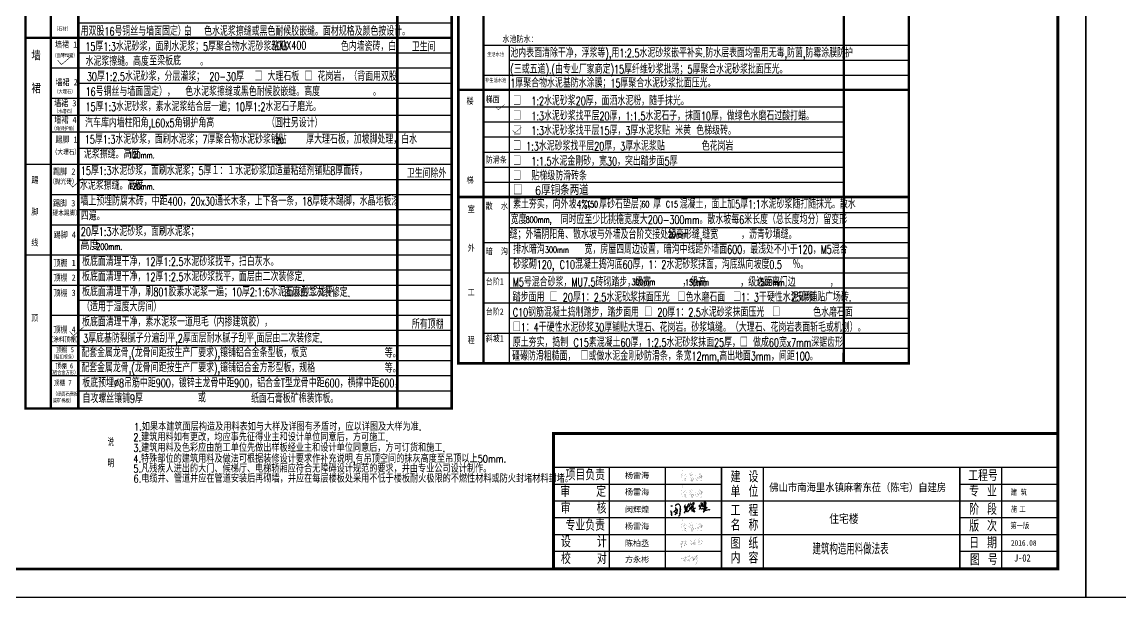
# Model space of a CAD drawing. Extents: x 2265485 to 2764500, y -717688 to -411246.
# Drawn here: x 2375960 to 2415265, y -717688 to -697109 of the extents above; entities that cross this region are included whole.
import ezdxf
from ezdxf.enums import TextEntityAlignment as Align

# ---------------------------------------------------------------- set-up
doc = ezdxf.new("R2010")
doc.units = 0
doc.header["$LTSCALE"] = 1000
doc.header["$MEASUREMENT"] = 0
doc.layers.get('0').update_dxf_attribs({"linetype": 'CONTINUOUS'})
doc.layers.add('1', color=40, linetype='CONTINUOUS', lineweight=13)
for name, color, linetype in [('AXIS_TEXT', 7, 'CONTINUOUS'), ('PUB_TEXT', 7, 'CONTINUOUS'), ('PUB_TITLE', 4, 'CONTINUOUS'), ('出图文字', 40, 'CONTINUOUS'), ('图签', 7, 'CONTINUOUS'), ('建筑设计总说明$0$LAYER1', 7, 'CONTINUOUS'), ('环宇图框', 4, 'CONTINUOUS')]:
    doc.layers.add(name, color=color, linetype=linetype)
doc.styles.add('-黑体', font='simhei.ttf')
doc.styles.add('_HZTXT', font='txt.shx', dxfattribs={"width": 0.8, "bigfont": 'HZTXT.shx'})
doc.styles.add('_SIMPLEX', font='SIMPLEX.shx', dxfattribs={"width": 0.7, "bigfont": 'GBCBIG.shx'})
doc.styles.add('HT', font='simhei.ttf', dxfattribs={"width": 0.8})
doc.styles.add('图签-黑体', font='simhei.ttf', dxfattribs={"width": 0.9})
doc.styles.add('宋体', font='')
doc.styles.add('建筑设计总说明$0$oo', font='', dxfattribs={"width": 0.8, "height": 250})
doc.styles.add('标注字体', font='', dxfattribs={"width": 0.8})
doc.styles.add('黑体', font='simhei.ttf')
doc.styles.get('宋体').set_extended_font_data('SimSun')
doc.styles.get('建筑设计总说明$0$oo').set_extended_font_data('NSimSun')
doc.styles.get('标注字体').set_extended_font_data('NSimSun')

# ---------------------------------------------------------------- blocks, each defined once
blk = doc.blocks.new('yangleihai')
at = {"linetype": 'Continuous', "const_width": 1}
for points in [[(68069.3, -124096.3), (68071.8, -124098.8), (68073.8, -124112.8), (68073.8, -124130.3)], [(68067.8, -124147.8), (68068.3, -124149.3), (68065.3, -124154.8), (68064.3, -124160.8), (68060.3, -124172.3), (68058.8, -124174.3), (68058.8, -124176.3)], [(68060.8, -124141.8), (68063.8, -124140.8), (68066.3, -124138.3), (68067.3, -124138.3), (68067.3, -124137.3), (68068.3, -124137.3), (68068.3, -124136.3), (68069.8, -124134.8), (68073.8, -124133.3), (68075.3, -124148.8)], [(68079.3, -124127.3), (68076.8, -124129.8), (68073.8, -124130.3), (68073.8, -124133.3)], [(68081.8, -124159.8), (68077.8, -124152.3), (68077.8, -124150.3), (68075.3, -124148.8), (68074.3, -124149.8), (68075.3, -124174.8), (68074.3, -124178.8), (68074.3, -124191.3), (68075.3, -124192.3)], [(68074.8, -124199.2), (68075.3, -124192.3), (68076.8, -124190.8), (68076.8, -124189.3)], [(68106.8, -124203.2), (68106.8, -124201.7), (68108.3, -124153.3), (68106.8, -124147.3), (68103.8, -124143.3), (68102.3, -124142.8), (68099.3, -124143.3), (68093.8, -124147.8), (68090.8, -124148.3), (68089.3, -124148.8)], [(68090.3, -124183.8), (68093.3, -124173.8), (68095.8, -124175.3), (68095.8, -124179.8), (68097.8, -124181.3), (68097.3, -124187.3), (68095.3, -124189.8), (68093.8, -124195.8), (68092.8, -124196.8), (68092.3, -124201.2)], [(68091.8, -124132.8), (68098.3, -124133.3), (68098.3, -124136.8), (68096.8, -124137.8), (68092.3, -124144.8), (68090.8, -124145.8), (68090.8, -124148.3)], [(68093.3, -124173.8), (68094.3, -124170.8), (68094.8, -124160.8)], [(68095.8, -124175.3), (68098.3, -124173.8), (68098.8, -124174.8), (68100.3, -124174.8), (68100.3, -124172.8), (68098.3, -124173.8)], [(68106.8, -124201.7), (68103.3, -124199.7), (68102.3, -124195.3), (68101.3, -124194.8), (68098.3, -124187.3), (68097.3, -124187.3)], [(68097.8, -124181.3), (68099.3, -124180.3), (68099.3, -124177.3), (68100.3, -124176.3), (68100.3, -124174.8)], [(68147.2, -124148.3), (68150.7, -124152.3), (68156.7, -124153.3), (68159.7, -124150.8), (68160.7, -124150.8), (68164.7, -124144.8), (68164.2, -124141.3), (68159.2, -124140.8), (68156.2, -124142.8), (68153.2, -124143.3), (68151.7, -124145.3), (68147.2, -124146.8), (68147.2, -124148.3), (68143.2, -124150.8), (68133.2, -124159.3), (68129.7, -124160.3), (68122.7, -124159.8)], [(68130.7, -124137.8), (68132.7, -124137.8), (68134.2, -124138.3)], [(68158.2, -124126.3), (68155.7, -124125.8), (68147.2, -124128.3), (68145.2, -124130.3), (68139.7, -124132.3), (68136.7, -124134.8), (68133.2, -124136.3), (68132.7, -124137.8)], [(68136.7, -124163.8), (68142.7, -124163.8)], [(68148.2, -124167.8), (68143.7, -124170.3), (68138.2, -124171.3)], [(68139.2, -124192.3), (68140.7, -124195.8), (68142.7, -124197.2), (68145.7, -124196.8), (68146.7, -124194.3), (68148.2, -124193.3), (68148.7, -124194.3), (68151.7, -124194.3), (68152.2, -124193.3), (68156.7, -124192.3)], [(68144.7, -124140.3), (68145.7, -124145.3), (68147.2, -124146.8)], [(68149.7, -124172.3), (68151.7, -124172.3), (68153.7, -124173.8), (68156.2, -124174.3), (68156.2, -124175.8), (68152.2, -124181.8), (68148.2, -124193.3)], [(68164.7, -124203.7), (68166.2, -124194.3), (68164.2, -124193.8), (68159.2, -124196.8), (68156.2, -124197.2), (68153.2, -124201.2), (68150.7, -124202.7)], [(68166.2, -124193.8), (68168.7, -124184.3), (68168.2, -124181.3), (68169.2, -124174.8), (68167.2, -124171.8), (68161.2, -124170.8), (68159.2, -124171.8), (68157.2, -124174.3), (68156.2, -124174.3)], [(68156.2, -124183.8), (68157.7, -124189.3), (68156.7, -124192.3), (68156.2, -124197.2)], [(68160.2, -124156.8), (68158.7, -124156.8), (68158.7, -124159.3), (68157.7, -124160.3)], [(68157.7, -124189.3), (68160.2, -124188.8), (68162.7, -124186.8)], [(68188.2, -124173.8), (68190.2, -124174.8), (68190.7, -124176.3), (68192.2, -124177.3), (68192.2, -124179.8), (68194.7, -124184.3), (68203.7, -124194.3), (68207.2, -124194.8), (68208.7, -124193.3), (68209.7, -124176.3), (68209.2, -124173.8)], [(68190.2, -124152.3), (68193.7, -124153.3), (68197.2, -124156.8), (68197.7, -124159.3)], [(68194.7, -124132.8), (68196.7, -124133.8), (68196.7, -124138.8)], [(68207.7, -124173.3), (68209.2, -124172.8), (68220.2, -124170.8), (68219.2, -124180.3), (68220.2, -124181.3), (68222.7, -124180.8), (68224.2, -124178.8), (68228.2, -124175.8), (68228.7, -124174.3), (68229.7, -124174.3), (68230.7, -124170.8), (68233.7, -124170.3), (68236.7, -124166.8)], [(68209.2, -124172.8), (68210.2, -124163.3)], [(68237.2, -124134.8), (68233.2, -124135.8), (68229.7, -124139.3), (68228.2, -124139.3), (68224.2, -124143.3), (68219.7, -124144.3), (68218.2, -124145.8)], [(68219.7, -124144.3), (68219.7, -124141.3), (68222.2, -124137.8), (68223.2, -124133.3), (68225.2, -124130.3), (68225.2, -124128.8), (68226.7, -124126.8), (68226.7, -124123.8), (68225.2, -124121.8), (68223.2, -124122.3), (68222.7, -124124.3)], [(68221.2, -124169.8), (68220.2, -124170.8)], [(68226.2, -124159.3), (68228.2, -124160.8), (68230.2, -124160.8), (68233.7, -124162.3), (68234.2, -124164.3), (68232.7, -124165.8), (68228.7, -124166.8), (68228.2, -124167.8), (68223.2, -124169.8), (68221.2, -124169.8), (68221.2, -124164.3), (68222.2, -124162.3), (68222.7, -124156.3), (68224.7, -124155.3), (68225.7, -124153.3), (68234.2, -124148.3), (68238.7, -124144.3), (68239.7, -124144.3), (68240.2, -124145.8), (68240.2, -124161.8), (68241.7, -124161.8), (68243.2, -124159.8), (68245.6, -124158.8), (68250.6, -124154.3), (68253.1, -124153.3), (68253.1, -124152.3), (68255.1, -124150.3)], [(68221.7, -124124.3), (68222.7, -124124.3), (68223.2, -124126.3)], [(68235.2, -124164.8), (68234.2, -124164.3)], [(68235.7, -124163.8), (68239.7, -124162.8), (68239.7, -124166.8), (68239.7, -124171.8), (68240.7, -124174.3), (68241.2, -124184.3), (68240.2, -124197.7), (68239.7, -124198.7), (68237.7, -124198.7), (68236.2, -124197.2), (68235.2, -124197.2)], [(68236.7, -124166.3), (68236.7, -124166.8), (68235.2, -124165.8), (68235.2, -124164.8), (68236.2, -124164.8), (68236.7, -124166.3), (68239.7, -124166.8)]]:
    blk.add_lwpolyline(points, dxfattribs=at)
blk = doc.blocks.new('chengbaicheng')
at = {"linetype": 'Continuous', "const_width": 1}
for points in [[(68066.3, -124399.6), (68066.3, -124401.1), (68068.8, -124401.6), (68068.8, -124399.6), (68069.8, -124398.1), (68077.8, -124396.6), (68077.8, -124398.1), (68079.3, -124399.1), (68075.8, -124405.6), (68073.8, -124407.1), (68072.8, -124411.1)], [(68079.3, -124398.6), (68080.3, -124396.6), (68077.8, -124396.6)], [(68089.3, -124403.6), (68091.3, -124404.1), (68097.8, -124400.1), (68103.3, -124399.6), (68102.8, -124403.1), (68101.3, -124405.1), (68099.8, -124409.6)], [(68104.8, -124397.6), (68109.8, -124397.6), (68111.8, -124396.1), (68110.8, -124394.1), (68108.3, -124391.6), (68105.3, -124391.6), (68104.8, -124397.6), (68103.3, -124399.6)], [(68104.3, -124391.1), (68105.3, -124391.6)], [(68150.7, -124386.1), (68151.2, -124390.6), (68152.2, -124392.1), (68153.2, -124403.6), (68161.2, -124402.1)], [(68158.7, -124398.1), (68160.2, -124399.1), (68161.2, -124402.1), (68163.2, -124402.1)], [(68194.7, -124382.1), (68192.2, -124382.1), (68191.2, -124384.6), (68186.2, -124390.1), (68184.7, -124393.1), (68183.2, -124393.6), (68178.7, -124398.6), (68177.7, -124402.1)], [(68184.2, -124435.1), (68183.7, -124433.1), (68185.2, -124432.6), (68185.7, -124430.6), (68189.2, -124430.1), (68191.2, -124429.1), (68192.2, -124427.6), (68195.2, -124427.1), (68196.2, -124424.6), (68194.2, -124399.6), (68193.2, -124398.1), (68190.7, -124398.6), (68187.7, -124401.1), (68181.7, -124409.6), (68181.7, -124412.6), (68179.2, -124413.6)], [(68215.2, -124399.6), (68215.2, -124402.1), (68213.7, -124402.6), (68213.7, -124399.6), (68215.2, -124399.6), (68222.2, -124400.1), (68223.7, -124401.6), (68223.2, -124407.6), (68221.7, -124407.6), (68220.2, -124409.1), (68217.7, -124409.6), (68211.7, -124414.1)], [(68218.2, -124379.1), (68216.7, -124379.6), (68214.7, -124377.6), (68216.2, -124376.1), (68219.2, -124376.1), (68218.2, -124379.1), (68220.2, -124378.6)], [(68223.2, -124395.1), (68223.2, -124393.6), (68224.7, -124392.1), (68225.7, -124392.1), (68233.7, -124383.1), (68233.7, -124379.6), (68232.7, -124378.1), (68227.2, -124376.1), (68219.2, -124376.1)], [(68221.7, -124395.1), (68223.2, -124395.1), (68227.2, -124396.1), (68232.2, -124400.6), (68233.7, -124403.1), (68234.7, -124407.1), (68234.7, -124412.1), (68232.7, -124414.6), (68229.7, -124413.6), (68225.7, -124408.6), (68223.2, -124407.6)], [(68248.6, -124386.6), (68247.1, -124392.6), (68244.1, -124395.1), (68242.7, -124400.1), (68253.6, -124399.1), (68257.1, -124401.1), (68261.1, -124405.6)], [(68063.3, -124422.6), (68062.3, -124422.6), (68062.3, -124419.6), (68064.8, -124417.1), (68065.8, -124418.1), (68065.8, -124419.6)], [(68067.8, -124432.6), (68068.8, -124431.1), (68068.8, -124428.1), (68067.8, -124427.1), (68067.8, -124424.6), (68067.3, -124420.1), (68065.8, -124419.6), (68063.3, -124422.6), (68062.8, -124429.6), (68064.3, -124432.1), (68067.8, -124432.6), (68068.3, -124445)], [(68068.8, -124428.1), (68071.8, -124427.1), (68072.8, -124425.1), (68074.8, -124423.6), (68077.3, -124418.1), (68077.3, -124411.6), (68072.8, -124411.1), (68070.8, -124411.6), (68069.3, -124413.1), (68066.8, -124413.6), (68065.3, -124415.1), (68064.8, -124417.1)], [(68067.8, -124424.6), (68066.8, -124424.6)], [(68068.3, -124446.5), (68070.8, -124446.5), (68071.3, -124445), (68068.3, -124445), (68068.3, -124446.5), (68068.8, -124455)], [(68070.3, -124455), (68068.8, -124455), (68068.3, -124456.5)], [(68071.3, -124445), (68071.8, -124442.6)], [(68091.3, -124424.6), (68089.3, -124425.6)], [(68095.3, -124438.6), (68095.8, -124437.1), (68098.8, -124436.1), (68099.3, -124435.1), (68102.3, -124434.6), (68102.8, -124443.1), (68101.3, -124447.5), (68098.8, -124447), (68096.3, -124443.6), (68096.3, -124441.6), (68095.3, -124438.6), (68093.3, -124438.6), (68092.8, -124441.6), (68090.3, -124441.6), (68090.3, -124439.1), (68091.8, -124438.1), (68093.3, -124438.6)], [(68101.3, -124420.6), (68097.3, -124421.1), (68094.8, -124423.1), (68094.8, -124424.1), (68091.3, -124424.6), (68091.8, -124420.6), (68096.3, -124415.1), (68098.8, -124410.1), (68099.8, -124409.6), (68102.3, -124411.6), (68100.8, -124416.1), (68101.3, -124418.6), (68101.3, -124420.6), (68102.3, -124423.1), (68101.8, -124426.1), (68102.8, -124432.6)], [(68095.8, -124437.1), (68094.8, -124436.1), (68094.8, -124434.6), (68092.3, -124434.6), (68091.8, -124438.1)], [(68096.3, -124441.6), (68098.3, -124441.6)], [(68101.3, -124418.6), (68105.3, -124417.6), (68104.8, -124412.6), (68102.3, -124411.6)], [(68121.2, -124439.6), (68121.7, -124435.1), (68117.3, -124430.6), (68111.8, -124430.1), (68102.8, -124432.6), (68102.3, -124434.6)], [(68140.7, -124409.1), (68142.2, -124409.1), (68145.7, -124406.1), (68149.7, -124404.6), (68153.2, -124404.6), (68153.7, -124410.6), (68152.7, -124411.6), (68152.7, -124413.1), (68150.7, -124414.6)], [(68147.2, -124419.6), (68148.2, -124415.1), (68150.7, -124414.6), (68151.2, -124416.6), (68153.2, -124417.1), (68150.2, -124419.1), (68147.2, -124419.6), (68145.2, -124422.1), (68144.7, -124424.1), (68142.7, -124425.6), (68141.7, -124428.1)], [(68154.2, -124417.1), (68153.7, -124414.1), (68152.7, -124413.1)], [(68153.2, -124404.6), (68153.2, -124403.6)], [(68156.2, -124440.1), (68154.2, -124417.1), (68160.7, -124417.6), (68162.2, -124418.6), (68168.2, -124417.6), (68173.7, -124412.6), (68178.2, -124410.1), (68179.2, -124413.6), (68179.2, -124426.1)], [(68171.2, -124406.6), (68175.2, -124402.6), (68177.7, -124402.1), (68178.7, -124409.6), (68181.7, -124409.6)], [(68187.7, -124424.1), (68189.7, -124419.1), (68191.2, -124418.1), (68191.7, -124413.6), (68190.7, -124411.6), (68187.7, -124411.6), (68184.7, -124414.1), (68183.7, -124421.1), (68185.7, -124423.1), (68187.2, -124423.1), (68187.2, -124424.1), (68187.7, -124424.1), (68187.7, -124425.1), (68185.7, -124428.1), (68185.7, -124430.6)], [(68192.2, -124427.6), (68191.2, -124426.1), (68187.7, -124425.1)], [(68220.7, -124430.1), (68222.7, -124429.6), (68223.7, -124431.1)], [(68254.1, -124419.6), (68251.6, -124421.1), (68239.2, -124422.6), (68236.7, -124424.1), (68227.2, -124426.1), (68224.2, -124427.6), (68222.7, -124429.6)]]:
    blk.add_lwpolyline(points, dxfattribs=at)
blk = doc.blocks.new('方永彬')
at = {"linetype": 'Continuous', "const_width": 0.009}
for points in [[(0.896661, 0.666876), (0.904154, 0.66188), (0.899158, 0.621918), (0.891665, 0.611927)], [(1.19638, 0.46956), (1.206371, 0.472058), (1.218859, 0.482049), (1.221357, 0.489542), (1.226352, 0.489542), (1.233845, 0.499532), (1.241338, 0.50203), (1.246333, 0.514518), (1.258822, 0.524509), (1.288794, 0.561974), (1.273808, 0.57696), (1.273808, 0.599439), (1.288794, 0.61942), (1.296287, 0.621918), (1.31377, 0.641899), (1.341245, 0.659383), (1.353733, 0.659383), (1.348738, 0.641899), (1.338747, 0.634406), (1.291291, 0.564471), (1.291291, 0.559476), (1.336249, 0.536997), (1.34624, 0.517016), (1.338747, 0.482049), (1.333752, 0.479551), (1.333752, 0.472058), (1.323761, 0.452077), (1.318766, 0.449579), (1.298784, 0.414612), (1.298784, 0.389635), (1.323761, 0.362161), (1.341245, 0.324696), (1.341245, 0.289729), (1.333752, 0.252264), (1.31377, 0.214799), (1.311273, 0.199813), (1.30378, 0.194817), (1.293789, 0.169841), (1.248831, 0.097409), (1.241338, 0.077427), (1.231348, 0.069934), (1.221357, 0.047455), (1.221357, 0.047455), (1.221357, 0.047455), (1.221357, 0.047455), (1.221357, 0.047455)], [(0.407119, 0.439588), (0.394631, 0.439588), (0.389635, 0.434593), (0.374649, 0.437091), (0.374649, 0.4271), (0.389635, 0.429598), (0.404621, 0.429598), (0.407119, 0.439588), (0.449579, 0.447081), (0.464565, 0.454574), (0.499532, 0.462067), (0.519514, 0.472058), (0.604434, 0.499532), (0.60943, 0.504528), (0.631909, 0.509523), (0.636904, 0.514518), (0.654388, 0.514518), (0.649392, 0.494537), (0.624416, 0.454574), (0.621918, 0.437091)], [(0.474556, 0.337184), (0.484546, 0.327194), (0.494537, 0.324696), (0.519514, 0.337184), (0.541993, 0.354668), (0.541993, 0.359663), (0.546988, 0.359663), (0.604434, 0.419607), (0.60943, 0.434593), (0.621918, 0.437091), (0.621918, 0.419607), (0.616923, 0.417109), (0.594444, 0.332189), (0.594444, 0.297222), (0.599439, 0.292226), (0.611927, 0.294724), (0.614425, 0.302217), (0.624416, 0.307212), (0.626913, 0.317203), (0.636904, 0.324696), (0.649392, 0.349673), (0.659383, 0.357166), (0.659383, 0.364659), (0.676866, 0.39463), (0.689355, 0.437091), (0.689355, 0.479551), (0.676866, 0.507025), (0.66188, 0.519514), (0.66188, 0.527007), (0.681862, 0.529504), (0.691852, 0.536997), (0.701843, 0.536997), (0.704341, 0.541993), (0.724322, 0.546988), (0.766782, 0.569467), (0.779271, 0.571965), (0.831722, 0.596941), (0.876679, 0.611927), (0.891665, 0.611927), (0.891665, 0.57696)], [(0.586951, 0.569467), (0.626913, 0.551983), (0.649392, 0.5345), (0.659383, 0.532002), (0.664689, 0.521387), (0.654388, 0.514518)], [(0.799252, 0.377147), (0.804247, 0.377147), (0.804247, 0.38464), (0.809243, 0.389635), (0.814238, 0.4271), (0.80175, 0.429598), (0.784266, 0.419607), (0.784266, 0.397128), (0.796754, 0.377147), (0.799252, 0.377147), (0.799252, 0.362161), (0.786764, 0.349673), (0.781055, 0.326837), (0.771775, 0.322198), (0.779271, 0.322198), (0.781768, 0.327194), (0.784266, 0.339682), (0.791759, 0.337184), (0.791759, 0.332189), (0.796754, 0.332189), (0.809243, 0.344677), (0.819233, 0.347175), (0.831722, 0.329691), (0.859196, 0.307212), (0.874182, 0.299719), (0.891665, 0.299719), (0.896661, 0.312208), (0.899158, 0.349673), (0.904154, 0.357166), (0.904154, 0.4271), (0.906651, 0.444584), (0.906651, 0.556979), (0.901656, 0.574462), (0.891665, 0.57696), (0.884172, 0.571965), (0.861694, 0.529504)], [(0.904154, 0.4271), (0.881675, 0.417109), (0.879177, 0.409616), (0.869186, 0.399626), (0.864191, 0.399626), (0.816736, 0.349673), (0.809243, 0.354668), (0.809243, 0.359663), (0.799252, 0.362161)], [(0.906651, 0.444584), (0.924135, 0.447081), (0.924135, 0.452077), (0.931628, 0.454574), (0.949112, 0.474556), (0.9616, 0.479551), (0.974088, 0.494537), (0.981581, 0.494537), (0.996567, 0.509523), (1.00406, 0.509523), (1.00406, 0.514518), (1.059009, 0.549486), (1.076492, 0.556979), (1.088981, 0.556979), (1.086483, 0.541993), (1.07899, 0.539495), (1.064004, 0.517016), (1.049018, 0.507025), (1.049018, 0.50203), (1.009056, 0.462067), (1.009056, 0.444584), (1.039028, 0.452077), (1.051516, 0.462067), (1.069, 0.467063), (1.07899, 0.477053), (1.101469, 0.487044), (1.131441, 0.509523), (1.146427, 0.509523), (1.146427, 0.509523), (1.138934, 0.452077), (1.138934, 0.404621), (1.12145, 0.402123), (1.086483, 0.374649), (1.076492, 0.372151), (1.071497, 0.362161), (1.061507, 0.362161), (1.056511, 0.359663), (1.056511, 0.354668), (1.029037, 0.35217), (1.029037, 0.359663)], [(1.098971, 0.354668), (1.138934, 0.354668), (1.138934, 0.404621), (1.138934, 0.422105), (1.15392, 0.424602), (1.171404, 0.442086), (1.193883, 0.454574), (1.19638, 0.382142), (1.18639, 0.359663), (1.178897, 0.35217), (1.146427, 0.349673), (1.13951, 0.354284), (1.136436, 0.329691)], [(1.193883, 0.454574), (1.19638, 0.46956), (1.188887, 0.499532), (1.191385, 0.514518), (1.18639, 0.5345), (1.188887, 0.546988), (1.188887, 0.554481), (1.176399, 0.554481), (1.176399, 0.554481), (1.171404, 0.561974), (1.148925, 0.569467), (1.146427, 0.524509), (1.161413, 0.524509), (1.168906, 0.532002), (1.18639, 0.5345)], [(1.191385, 0.606932), (1.18639, 0.594443), (1.189351, 0.547054), (1.241338, 0.554481)]]:
    blk.add_lwpolyline(points, dxfattribs=at)
blk = doc.blocks.new('A$C07F9359A')
at = {"layer": '图签', "linetype": 'Continuous'}
for points in [[(403, 483), (397, 510), (360, 543), (307, 543), (270, 530), (217, 480)], [(660, 500), (650, 500), (630, 473), (620, 443)], [(796, 570), (793, 553), (776, 526), (776, 513), (766, 500), (763, 480)], [(856, 516), (843, 467)], [(856, 516), (860, 516), (863, 530), (856, 526), (856, 516)], [(866, 546), (863, 546), (860, 533), (870, 536), (866, 546)], [(866, 553), (866, 546)], [(890, 583), (880, 580)], [(1013, 500), (1036, 546), (1046, 556), (1050, 596), (1023, 600), (963, 566), (946, 546), (940, 546), (910, 510)], [(953, 503), (933, 423)], [(963, 530), (956, 523)], [(1283, 526), (1293, 520)], [(1283, 500), (1283, 483)], [(1363, 590), (1356, 560), (1360, 536), (1346, 457), (1320, 383)], [(1370, 603), (1363, 603), (1363, 590)], [(1363, 590), (1370, 593), (1370, 603)], [(1413, 513), (1403, 480), (1380, 447), (1366, 450), (1363, 463)], [(1370, 610), (1370, 603)], [(1410, 603), (1410, 600)], [(1416, 523), (1413, 513)], [(1413, 513), (1420, 516), (1416, 523)], [(1463, 427), (1453, 417), (1446, 430), (1436, 526), (1430, 536), (1416, 533), (1416, 523)], [(1423, 600), (1426, 590), (1420, 556)], [(1420, 556), (1436, 556), (1436, 550), (1423, 540), (1420, 556)], [(1476, 590), (1476, 586)], [(1486, 506), (1480, 506)], [(1546, 530), (1486, 506)], [(1486, 506), (1486, 496), (1506, 477), (1516, 473)], [(1589, 673), (1559, 663), (1489, 596)], [(1569, 530), (1586, 590), (1583, 606), (1563, 606), (1513, 576), (1496, 560)], [(1516, 473), (1523, 490), (1543, 510), (1546, 530)], [(1569, 530), (1546, 530)], [(1553, 463), (1559, 500)], [(1559, 500), (1556, 510), (1566, 510)], [(1566, 510), (1559, 500)], [(1566, 510), (1569, 530)], [(0, 247), (0, 240), (7, 240), (10, 217)], [(37, 450), (3, 447)], [(7, 260), (7, 257)], [(10, 217), (10, 207), (17, 203)], [(17, 203), (17, 213)], [(17, 203), (20, 190)], [(23, 177), (17, 180), (20, 190)], [(20, 190), (30, 190), (30, 177)], [(30, 177), (23, 177)], [(23, 177), (23, 170)], [(23, 170), (33, 170)], [(33, 163), (27, 163), (23, 170)], [(33, 150), (27, 147), (27, 137), (37, 133)], [(33, 170), (30, 177)], [(37, 133), (37, 117), (30, 117), (30, 100), (37, 97)], [(33, 170), (33, 163)], [(33, 163), (33, 150)], [(37, 133), (33, 150)], [(40, 87), (33, 83), (33, 77)], [(33, 77), (40, 77)], [(33, 67), (33, 77)], [(40, 67), (33, 67)], [(33, 67), (37, 57)], [(37, 57), (33, 43), (40, 40), (37, 30), (43, 13)], [(43, 457), (37, 457), (37, 450)], [(37, 450), (43, 450), (43, 457)], [(37, 97), (40, 103)], [(37, 97), (40, 87)], [(37, 57), (43, 60), (40, 67)], [(40, 77), (40, 87)], [(40, 77), (40, 67)], [(57, 457), (63, 457), (63, 463), (43, 457)], [(293, 237), (303, 247), (313, 297), (280, 297), (263, 283), (253, 283), (227, 270), (220, 260), (207, 257), (157, 217), (140, 197), (120, 190)], [(247, 143), (213, 160), (200, 177), (190, 180), (183, 193), (177, 193), (173, 203)], [(177, 77), (177, 73)], [(243, 137), (200, 70), (187, 57), (180, 57)], [(217, 480), (217, 473), (207, 473), (207, 480)], [(217, 480), (213, 483)], [(227, 393), (220, 390), (227, 343), (213, 300)], [(287, 227), (270, 193), (270, 183), (263, 170), (253, 163), (253, 150), (247, 143)], [(247, 143), (263, 140), (270, 133), (307, 130)], [(293, 237), (287, 237), (287, 227)], [(287, 227), (293, 227), (293, 237)], [(410, 113), (410, 103), (403, 100), (397, 27), (380, 3), (357, 0)], [(403, 483), (410, 483), (410, 473)], [(410, 473), (403, 477), (403, 483)], [(410, 473), (420, 450), (420, 427)], [(417, 150), (410, 147), (410, 133)], [(410, 133), (420, 133)], [(410, 123), (410, 133)], [(417, 123), (410, 123)], [(410, 123), (410, 113)], [(410, 113), (417, 117), (417, 123)], [(423, 417), (417, 420), (420, 427)], [(423, 190), (417, 187), (417, 173)], [(417, 173), (427, 180), (423, 190)], [(417, 173), (417, 150)], [(420, 133), (417, 150)], [(420, 133), (417, 123)], [(420, 427), (423, 417)], [(423, 417), (427, 360)], [(430, 343), (423, 347), (427, 360)], [(427, 270), (423, 257)], [(423, 257), (433, 257), (433, 267), (427, 270)], [(423, 257), (423, 247)], [(423, 247), (423, 233)], [(423, 233), (423, 247)], [(423, 233), (430, 223), (423, 217), (423, 190)], [(427, 360), (433, 357), (430, 343)], [(430, 330), (427, 310)], [(427, 310), (433, 310)], [(427, 300), (427, 310)], [(433, 300), (427, 300)], [(427, 300), (427, 287)], [(427, 287), (433, 290), (433, 300)], [(427, 287), (427, 270)], [(430, 343), (430, 330)], [(433, 310), (430, 330)], [(433, 310), (433, 300)], [(620, 427), (610, 417), (616, 410)], [(620, 443), (613, 440), (620, 427)], [(616, 160), (620, 150), (613, 147)], [(613, 147), (616, 160)], [(613, 147), (616, 133)], [(616, 410), (620, 427)], [(616, 410), (616, 403), (633, 390), (656, 393), (666, 407), (676, 407), (680, 420)], [(703, 343), (693, 343), (656, 323), (616, 310)], [(680, 287), (676, 273), (670, 273), (670, 263), (650, 237), (643, 213), (630, 200), (626, 177), (620, 177), (616, 160)], [(620, 443), (623, 433)], [(686, 300), (680, 297), (680, 287)], [(680, 287), (686, 290), (686, 300)], [(690, 430), (686, 423)], [(703, 343), (700, 323), (690, 313), (686, 300)], [(716, 367), (703, 343)], [(706, 457), (706, 450)], [(853, 347), (856, 323), (836, 283), (823, 273), (803, 243), (790, 237), (756, 203), (743, 197), (716, 197), (706, 207), (706, 237), (723, 273), (723, 283), (733, 297), (740, 340), (726, 337), (716, 327), (716, 320)], [(710, 317), (710, 310)], [(716, 367), (736, 370), (746, 383), (760, 390), (783, 423), (783, 460)], [(746, 433), (743, 417), (736, 417), (726, 387), (716, 380), (716, 367)], [(753, 447), (743, 443), (746, 433)], [(746, 433), (753, 437), (753, 447)], [(756, 467), (753, 447)], [(763, 480), (756, 477), (756, 467)], [(756, 467), (763, 470), (763, 480)], [(853, 347), (836, 337), (823, 337)], [(826, 407), (830, 403)], [(836, 457), (830, 417)], [(843, 467), (836, 467), (836, 457)], [(836, 457), (843, 460), (843, 467)], [(856, 357), (853, 363)], [(856, 357), (853, 347)], [(926, 410), (913, 407), (896, 383), (890, 383), (863, 357), (856, 357)], [(906, 347), (906, 330), (926, 337), (953, 373), (960, 373), (963, 387)], [(913, 357), (906, 353), (906, 347)], [(906, 347), (913, 350), (913, 357)], [(926, 410), (926, 390), (916, 377), (913, 357)], [(933, 423), (926, 410)], [(946, 247), (926, 237)], [(933, 423), (950, 427), (950, 437), (980, 463), (980, 470), (990, 473), (990, 480)], [(1016, 303), (1003, 300), (996, 290), (990, 290), (953, 260), (946, 247)], [(946, 247), (996, 237), (1026, 217), (1076, 200), (1076, 217), (1046, 253), (1023, 300), (1016, 303)], [(966, 390), (960, 390), (963, 387)], [(963, 387), (966, 390)], [(966, 390), (973, 393), (973, 400)], [(973, 400), (970, 403)], [(973, 400), (983, 410), (990, 410)], [(990, 410), (990, 417), (1000, 423)], [(1000, 423), (1000, 410), (993, 410), (1006, 330), (1016, 317)], [(1000, 423), (1003, 450), (996, 450)], [(1016, 317), (1033, 320), (1036, 327), (1080, 353), (1090, 353), (1090, 363)], [(1016, 317), (1016, 303)], [(1110, 370), (1100, 367)], [(1320, 370), (1313, 367), (1300, 340), (1296, 320), (1280, 303), (1273, 303)], [(1283, 483), (1276, 480), (1276, 470)], [(1276, 470), (1283, 470)], [(1280, 457), (1276, 470)], [(1283, 470), (1280, 457)], [(1280, 457), (1280, 440), (1290, 440), (1293, 447)], [(1283, 470), (1283, 483)], [(1320, 383), (1306, 393)], [(1320, 383), (1320, 370)], [(1320, 370), (1353, 343), (1386, 333), (1413, 337), (1436, 353), (1436, 360)], [(1486, 240), (1463, 217), (1453, 197), (1480, 203), (1549, 250), (1596, 273), (1706, 303), (1739, 297), (1739, 287), (1723, 277)], [(1496, 337), (1489, 337), (1470, 313), (1470, 307), (1506, 297)], [(1483, 423), (1476, 423)], [(1483, 423), (1489, 423), (1496, 437)], [(1486, 433), (1483, 423)], [(1489, 440), (1486, 433)], [(1493, 247), (1486, 240)], [(1486, 240), (1493, 240), (1493, 247)], [(1516, 473), (1503, 453), (1493, 450), (1489, 440)], [(1496, 437), (1489, 440)], [(1526, 283), (1523, 273), (1509, 267), (1506, 257), (1493, 247)], [(1496, 437), (1509, 440), (1529, 460)], [(1503, 343), (1496, 343), (1496, 337)], [(1496, 337), (1506, 333)], [(1503, 343), (1506, 357)], [(1506, 333), (1503, 343)], [(1553, 463), (1549, 440), (1519, 390), (1519, 380), (1506, 377), (1506, 357)], [(1506, 357), (1539, 373), (1549, 383), (1559, 383), (1559, 390), (1586, 400), (1613, 400), (1613, 383), (1596, 367), (1593, 353), (1579, 337), (1563, 327), (1553, 307), (1536, 293), (1536, 283)], [(1506, 297), (1506, 333)], [(1526, 283), (1506, 297)], [(1529, 460), (1526, 467), (1519, 467)], [(1536, 283), (1526, 283)], [(1529, 460), (1553, 463)], [(1536, 283), (1553, 283)]]:
    blk.add_lwpolyline(points, dxfattribs=at)
blk = doc.blocks.new('vcfgvc')
at = {"layer": '环宇图框'}
for p, q in [((-9027, 18), (-9027, 2425)), ((0, 7), (0, 2432)), ((-8024, 25), (-8024, 1823)), ((-8024, 18), (-8024, 1816)), ((-7021, 25), (-7021, 1823)), ((-7021, 18), (-7021, 1816)), ((-6018, 18), (-6018, 1823)), ((-6018, 11), (-6018, 1816)), ((-5266, 25), (-5266, 1823)), ((-1755, 25), (-1755, 1823)), ((-1003, 25), (-1003, 1823)), ((-9027, 1522), (-6018, 1522)), ((-1755, 1522), (0, 1522)), ((-9027, 1222), (0, 1222)), ((-9027, 921), (-6018, 921)), ((-1755, 921), (0, 921)), ((-9027, 620), (0, 620)), ((-9027, 319), (-6018, 319)), ((-1755, 319), (0, 319)), ((-1755, 18), (0, 18))]:
    blk.add_line(p, q, dxfattribs=at)
for points, const_width in [([(-9027, 25), (-9027, 2425), (0, 2425)], 50.1), ([(-9027, 1823), (0, 1823)], 25.1), ([(-6018, 1823), (-6018, 25)], 25.1), ([(-6018, 1816), (-6018, 18)], 25.1), ([(-1755, 1823), (-1755, 25)], 25.1)]:
    blk.add_lwpolyline(points, dxfattribs=dict(at, const_width=const_width))
blk.add_lwpolyline([(-9027, 2425), (0, 2425), (0, 18), (-9027, 18)], close=True, dxfattribs=at)
at = {"xscale": 2, "yscale": 2, "zscale": 2}
for name, p in [('yangleihai', (-142864, 249974)), ('yangleihai', (-142864, 249683)), ('yangleihai', (-142864, 249081)), ('chengbaicheng', (-142873, 249295))]:
    blk.add_blockref(name, p, dxfattribs=at)
at = {"linetype": 'Continuous', "xscale": 300.0000000000001, "yscale": 300.0000000000001, "zscale": 300.0000000000001}
blk.add_blockref('方永彬', (-6856, 52), dxfattribs=at)
at = {"layer": '图签', "xscale": 0.4, "yscale": 0.4, "zscale": 0.4}
blk.add_blockref('A$C07F9359A', (-6930, 946), dxfattribs=at)
at = {"layer": 'PUB_TEXT', "style": '宋体'}
for s, p in [('杨雷海', (-7748, 1624)), ('杨雷海', (-7748, 1329)), ('杨雷海', (-7748, 716)), ('陈柏丞', (-7748, 410)), ('方永彬', (-7748, 120))]:
    blk.add_text(s, height=103.3, dxfattribs=at).set_placement(p)
at = {"layer": '图签', "style": '宋体'}
blk.add_text('闵辉煌', height=103.3, dxfattribs=at).set_placement((-7747, 1015))
at = {"layer": '环宇图框'}
for s, height, style, width, p in [('项目负责', 200.6, '_HZTXT', 0.8, (-8811, 1589)), ('建 设', 200.6, '_HZTXT', 0.8, (-5857, 1553)), ('工程号', 200.6, '_HZTXT', 0.8, (-1605, 1574)), ('审   定', 200.6, '_HZTXT', 0.8, (-8907, 1292)), ('单 位', 200.6, '_HZTXT', 0.8, (-5857, 1290)), ('佛山市南海里水镇麻奢东莅（陈宅）自建房', 140, '黑体', 0.85, (-5164, 1392)), ('专 业', 200.6, '_HZTXT', 0.8, (-1589, 1296)), ('建 筑', 100.3, '图签-黑体', 0.8, (-844, 1327)), ('审   核', 200.6, '_HZTXT', 0.8, (-8898, 991)), ('阶 段', 200.6, '_HZTXT', 0.8, (-1587, 972)), ('工 程', 200.6, '_HZTXT', 0.8, (-5857, 951)), ('住宅楼', 151.6, '黑体', 0.85, (-4093, 824)), ('施', 100, '图签-黑体', 0.8, (-840, 1024)), ('工', 100, '图签-黑体', 0.8, (-689, 1024)), ('专业负责', 200.6, '_HZTXT', 0.8, (-8811, 686)), ('名 称', 200.6, '_HZTXT', 0.8, (-5857, 688)), ('版 次', 200.6, '_HZTXT', 0.8, (-1587, 672)), ('第一版 ', 100.3, '图签-黑体', 0.8, (-850, 729)), ('设   计', 200.6, '_HZTXT', 0.8, (-8893, 390)), ('图 纸', 200.6, '_HZTXT', 0.8, (-5857, 363)), ('日 期', 200.6, '_HZTXT', 0.8, (-1587, 371)), ('2016.08', 100.3, '图签-黑体', 0.8, (-840, 418)), ('校   对', 200.6, '_HZTXT', 0.8, (-8893, 89)), ('内 容', 200.6, '_HZTXT', 0.8, (-5857, 100)), ('图 号', 200.6, '_HZTXT', 0.8, (-1573, 70))]:
    blk.add_text(s, height=height, dxfattribs=dict(at, style=style, width=width)).set_placement(p)

msp = doc.modelspace()

# ---------------------------------------------------------------- linework, layer by layer
msp.add_line((2393408, -699553.1), (2393408.4, -697933.1))
at = {"color": 1}
for points, const_width in [([(2377238.3, -698481.2), (2377375.7, -698635.6), (2377736.4, -698326.7)], 20.2), ([(2392919.9, -700148.8), (2393011.5, -700251.8), (2393252, -700045.8)], 13.5), ([(2393513.4, -700974), (2393605, -701077), (2393845.5, -700871)], 13.5), ([(2377635.9, -702859.8), (2377773.3, -703014.3), (2378134, -702705.3)], 20.2), ([(2377666.4, -708180.8), (2377803.9, -708335.3), (2378164.6, -708026.4)], 20.2)]:
    msp.add_lwpolyline(points, dxfattribs=dict(at, const_width=const_width))
at = {"layer": 'PUB_TITLE'}
for p, q in [((2377980.8, -697135.6), (2391342, -697135.6)), ((2392484.3, -697933.1), (2407707.6, -697933.1)), ((2377980.8, -698215.6), (2391342, -698215.6)), ((2376991.7, -698755.6), (2391342, -698755.6)), ((2393405.9, -698473.1), (2407707.6, -698473.1)), ((2392484.3, -699013.1), (2407707.6, -699013.1)), ((2377980.8, -699295.6), (2391342, -699295.6)), ((2392484.3, -699553.1), (2407707.6, -699553.1)), ((2393405.9, -709324.8), (2393408.9, -699538.2)), ((2376991.7, -699835.6), (2391342, -699835.6)), ((2392484.3, -700144.8), (2405376.6, -700144.8)), ((2376991.7, -700448.4), (2391342, -700448.4)), ((2392484.3, -700684.8), (2405376.5, -700684.8)), ((2376991.7, -701040.4), (2391342, -701040.4)), ((2392484.3, -701224.8), (2405376.5, -701224.8)), ((2377980.8, -701622), (2391342, -701622)), ((2392484.3, -701764.8), (2405376.4, -701764.8)), ((2391340.2, -702203.6), (2376086.4, -702203.6)), ((2377980.8, -702203.6), (2377980.8, -710942.5)), ((2392484.3, -702304.8), (2405376.4, -702304.8)), ((2377981.4, -702743.6), (2391340.2, -702743.6)), ((2392484.3, -702844.8), (2405376.4, -702844.8)), ((2376991.7, -703283.6), (2391340.1, -703283.6)), ((2391578.8, -703384.8), (2407707.6, -703384.8)), ((2377981.4, -703823.6), (2391340.1, -703823.6)), ((2393405.9, -703924.8), (2407707.6, -703924.8)), ((2376991.7, -704363.6), (2391340, -704363.6)), ((2393405.9, -704464.8), (2407707.6, -704464.8)), ((2377981.4, -704903.6), (2391340, -704903.6)), ((2392484.3, -705004.8), (2407707.6, -705004.8)), ((2376086.1, -705443.6), (2391339.9, -705443.6)), ((2393405.9, -705544.8), (2407707.6, -705544.8)), ((2376991.7, -705983.6), (2391339.9, -705983.6)), ((2392484.3, -706084.8), (2407707.6, -706084.8)), ((2376991.7, -706523.6), (2391339.9, -706523.6)), ((2393407, -706624.8), (2407707.6, -706624.8)), ((2377981.4, -707063.6), (2391339.8, -707063.6)), ((2392482, -707164.8), (2407707.6, -707164.8)), ((2376991.7, -707603.6), (2391339.8, -707603.6)), ((2393406.7, -707704.8), (2407707.6, -707704.8)), ((2377981.4, -708143.6), (2391339.7, -708143.6)), ((2392482, -708244.8), (2407707.6, -708244.8)), ((2376991.7, -708683.6), (2391339.7, -708683.6)), ((2393406.4, -708784.8), (2407707.6, -708784.8)), ((2376991.7, -709223.6), (2391339.6, -709223.6)), ((2391578.3, -709324.8), (2407707.6, -709324.8)), ((2376991.7, -709763.6), (2391339.6, -709763.6)), ((2377981.4, -710303.6), (2391339.5, -710303.6))]:
    msp.add_line(p, q, dxfattribs=at)
at = {"layer": 'PUB_TITLE', "color": 7}
for points in [[(2354640, -717688.1), (2414040, -717688.1), (2414040, -675688.1), (2354640, -675688.1)], [(2414040, -717688.1), (2473440, -717688.1), (2473440, -675688.1), (2414040, -675688.1)]]:
    msp.add_lwpolyline(points, close=True, dxfattribs=at)
at = {"layer": 'PUB_TITLE', "color": 7, "const_width": 100}
msp.add_lwpolyline([(2357140, -716688.1), (2413040, -716688.1), (2413040, -676688.1), (2357140, -676688.1)], close=True, dxfattribs=at)
at = {"layer": 'PUB_TITLE', "const_width": 90}
for points in [[(2405378.3, -679231.1), (2405375.7, -709324.8)], [(2391339.5, -710942.5), (2376085.7, -710942.5), (2376088.2, -679248.1), (2391342.1, -679248.1), (2391339.5, -710942.5)], [(2376991.7, -710942.5), (2376991.7, -679252.6)], [(2377980.8, -710942.5), (2377980.8, -679252.6)], [(2389397.4, -679251.7), (2389397.4, -710942.5)], [(2407705, -709324.8), (2391578.2, -709324.8), (2391580.7, -679250.4), (2407707.6, -679250.4), (2407705, -709324.8)], [(2392481.7, -709324.8), (2392484.3, -679250.4)], [(2376088.2, -697675.6), (2391342, -697675.6)], [(2391580.7, -699538.2), (2407707.6, -699538.2)], [(2391578.8, -703369.9), (2407705.6, -703369.9)]]:
    msp.add_lwpolyline(points, dxfattribs=at)

# ---------------------------------------------------------------- block references
at = {"xscale": 2, "yscale": 2, "zscale": 2}
msp.add_blockref('vcfgvc', (2413040, -716688.1), dxfattribs=at)

# ---------------------------------------------------------------- texts
at = {"layer": '1', "style": '_SIMPLEX', "width": 0.6}
for s, p in [('20', (2385044.1, -701466.7)), ('120mm.', (2379779, -701988.1)), ('120mm.', (2379781.6, -703109.7)), ('150', (2396155.8, -703743.3)), ('60', (2398131.8, -703743.3)), ('C15', (2399009.6, -703743.2)), ('800mm,', (2393989.7, -704298.6)), (' 20mm', (2398970.2, -704824.9)), ('300mm', (2394681.5, -705375)), ('300mm', (2397778, -706525.5)), ('150mm', (2399697.9, -706540.2)), ('1500mm', (2402256.7, -706542.8))]:
    msp.add_text(s, height=226.8, dxfattribs=at).set_placement(p)
at = {"layer": '1', "ltscale": 100, "style": '_SIMPLEX', "width": 0.6}
msp.add_text('200mm.', height=226.8, dxfattribs=at).set_placement((2378623.7, -705263.5))
at = {"layer": 'AXIS_TEXT', "color": 7}
for s, height, style, width, p in [('（石材）', 135, '-黑体', 0.8, (2377109.4, -697419.6)), ('用双股16号铜丝与墙面固定），  色水泥浆擦缝或黑色耐候胶嵌缝。面材规格及颜色按设计。', 300, '_HZTXT', 0.7, (2378060.5, -697594.8)), ('白', 300, '_HZTXT', 0.7, (2381750.6, -697596.4)), ('水池防水：', 225, '-黑体', 0.8, (2393158.8, -697829.9)), ('墙裙 1', 225, '-黑体', 0.8, (2377142.2, -698031.9)), ('15厚1:3水泥砂浆，面刷水泥浆；5厚聚合物水泥砂浆粘贴         色内墙瓷砖，白', 300, '_HZTXT', 0.7, (2378229.3, -698138.6)), ('300X400', 300, '_HZTXT', 0.7, (2384882.2, -698097.2)), ('卫生间', 300, '_HZTXT', 0.7, (2389913.9, -698154.4)), ('池内表面清除干净，浮浆等),用1:2.5水泥砂浆嵌平补实.防水层表面均需用无毒,防菌,防霉涂膜防护', 300, '_HZTXT', 0.7, (2393440.6, -698373.1)), ('墙', 303.8, '-黑体', 0.8, (2376297.4, -698454.1)), ('（面砖墙裙）', 135, '-黑体', 0.8, (2377045.5, -698373.4)), ('水泥浆擦缝。高度         。', 300, '_HZTXT', 0.7, (2378236.3, -698674.1)), ('至梁板底', 300, '_HZTXT', 0.7, (2380518.5, -698658.8)), ('生活水池', 135, '-黑体', 0.8, (2392611.7, -698334.6)), ('(三或五道).(由专业厂家商定)15厚纤维砂浆批荡；5厚聚合水泥砂浆批面压光。 ', 300, '_HZTXT', 0.7, (2393440.6, -698952.8)), ('墙裙 2', 225, '-黑体', 0.8, (2377161.5, -699375.6)), ('30厚1:2.5水泥砂浆，分层灌浆； 20-30厚  □ 大理石板 □ 花岗岩，（背面用双股', 300, '_HZTXT', 0.7, (2378283, -699212.7)), ('非生活水池', 135, '-黑体', 0.8, (2392538.9, -699256.4)), ('1厚聚合物水泥基防水涂膜；15厚聚合水泥砂浆批面压光。', 300, '_HZTXT', 0.7, (2393440.6, -699449.1)), ('裙 ', 303.75, '-黑体', 0.8, (2376297.4, -699628.4)), ('（大理石）', 135, '-黑体', 0.8, (2377118.2, -699662.2)), ('16号铜丝与墙面固定），  色水泥浆擦缝或黑色耐候胶嵌缝。高度         。', 300, '_HZTXT', 0.7, (2378238.6, -699754.8)), ('墙裙 3', 225, '-黑体', 0.8, (2377112, -700129.6)), ('15厚1:3水泥砂浆，素水泥浆结合层一遍；10厚1:2水泥石子磨光。', 300, '_HZTXT', 0.7, (2378236.4, -700296)), ('楼', 225, '-黑体', 0.8, (2391874.9, -700041.6)), ('梯面', 225, '-黑体', 0.8, (2392558.1, -699988.9)), ('□  1:2水泥砂浆20厚，面洒水泥粉，随手抹光。', 300, '_HZTXT', 0.7, (2393538.9, -700085)), ('（水磨石）', 135, '-黑体', 0.8, (2377104.3, -700364.1)), ('□  1:3水泥砂浆找平层20厚，1:1.5水泥石子，抹面10厚，做绿色水磨石过酸打蜡。', 300, '_HZTXT', 0.7, (2393538.9, -700625)), ('墙裙 4', 225, '-黑体', 0.8, (2377119.8, -700726.2)), ('汽车库内墙柱阳角,L60x5角钢护角高          ', 300, '_HZTXT', 0.7, (2378221.3, -700875.1)), ('（圆柱另设计）', 300, '_HZTXT', 0.7, (2384730.9, -700874.8)), ('（角钢护角）', 135, '-黑体', 0.8, (2377020.9, -700983.4)), ('踢脚 1', 225, '-黑体', 0.8, (2377154.3, -701428.7)), ('15厚1:3水泥砂浆，面刷水泥浆；7厚聚合物水泥砂浆铺贴   厚大理石板，加坡脚处理，白水', 300, '_HZTXT', 0.7, (2378210.4, -701462.4)), ('□  1:3水泥砂浆找平层15厚，3厚水泥浆贴 米黄 色梯级砖。', 300, '_HZTXT', 0.7, (2393538.8, -701147)), ('□ 1:3水泥砂浆找平层20厚，3厚水泥浆贴      色花岗岩', 300, '_HZTXT', 0.7, (2393538.9, -701705)), ('（大理石）', 180, '-黑体', 0.8, (2377027.7, -701846.1)), ('泥浆擦缝。高度', 300, '_HZTXT', 0.7, (2378178.7, -701987.8)), ('防滑条', 225, '-黑体', 0.8, (2392558.1, -702148.9)), ('□  1:1.5水泥金刚砂，宽30，突出踏步面5厚', 300, '_HZTXT', 0.7, (2393538.5, -702244.1)), ('踢脚 2', 225, '-黑体', 0.8, (2377077.6, -702573.7)), ('15厚1:3水泥砂浆，面刷水泥浆；5厚１：１水泥砂浆加适量粘结剂铺贴8厚面砖，', 300, '_HZTXT', 0.7, (2378069.3, -702584)), ('卫生间除外', 300, '_HZTXT', 0.7, (2389734.4, -702682.4)), ('踢', 225, '-黑体', 0.8, (2376295.8, -702877.2)), ('（抛光砖）', 180, '-黑体', 0.8, (2376941.6, -702902.4)), ('梯', 225, '-黑体', 0.8, (2391874.9, -702880.6)), ('□  贴梯级防滑砖条', 300, '_HZTXT', 0.7, (2393538.5, -702769.3)), ('水泥浆擦缝。高度', 300, '_HZTXT', 0.7, (2378037.6, -703109.4)), ('□  6厚铜条两道   ', 315, '_HZTXT', 0.8, (2393538.5, -703294.4)), ('踢脚 3', 225, '-黑体', 0.8, (2377072.6, -703708.3)), ('墙上预埋防腐木砖，中距400，20x30通长木条，上下各一条，18厚硬木踢脚，水晶地板漆', 300, '_HZTXT', 0.7, (2378053.6, -703675)), ('散  水', 225, '-黑体', 0.8, (2392558.1, -703805)), ('素土夯实，向外坡4%；', 300, '_HZTXT', 0.7, (2393539.7, -703781.9)), ('厚砂石垫层；', 300, '_HZTXT', 0.7, (2396620, -703781.9)), ('厚', 300, '_HZTXT', 0.7, (2398553.6, -703781.9)), ('混凝土，面上加5厚1:1水泥砂浆随打随抹光。散水', 300, '_HZTXT', 0.7, (2399503.8, -703781.8)), ('脚', 225, '-黑体', 0.8, (2376295.8, -704012.2)), ('（硬木踢脚）', 180, '-黑体', 0.8, (2376854.7, -704027.4)), ('四遍。', 300, '_HZTXT', 0.7, (2378069.3, -704204)), ('室', 225, '-黑体', 0.8, (2391913.4, -703919.5)), ('宽度      同时应至少比挑檐宽度大200-300mm。散水坡每6米长度（总长度均分）留变形', 300, '_HZTXT', 0.7, (2393453.2, -704337.1)), ('踢脚 4', 225, '-黑体', 0.8, (2377094.2, -704835.1)), ('20厚1:3水泥砂浆，面刷水泥浆；', 300, '_HZTXT', 0.7, (2378069.3, -704762)), ('缝；外墙阴阳角、散水坡与外墙及台阶交接处留变形缝,缝宽    ，沥青砂填缝。', 300, '_HZTXT', 0.7, (2393418, -704868.9)), ('线', 225, '-黑体', 0.8, (2376295.8, -705114.4)), ('高度', 315, '_HZTXT', 0.8, (2378037.6, -705269.4)), ('外', 225, '-黑体', 0.8, (2391913.4, -705308.7)), ('排水暗沟       宽，房屋四周边设置，暗沟中线距外墙面600，最浅处不小于120，M5混合', 300, '_HZTXT', 0.7, (2393539.7, -705401.9)), ('板底面清理干净，12厚1:2.5水泥砂浆找平，扫白灰水。', 300, '_HZTXT', 0.7, (2378111.1, -705840.6)), ('暗  沟', 225, '-黑体', 0.8, (2392558.1, -705425)), ('顶棚 1', 225, '-黑体', 0.8, (2377089.4, -705846)), ('砂浆砌120, C10混凝土捣沟底60厚，1：2水泥砂浆抹面，沟底纵向坡度0.5  ％。', 300, '_HZTXT', 0.7, (2393539.7, -705941.9)), ('顶棚 2', 225, '-黑体', 0.8, (2377086, -706371.4)), ('板底面清理干净，12厚1:2.5水泥砂浆找平，面层由二次装修定.', 300, '_HZTXT', 0.7, (2378111.1, -706380.6)), ('台阶1', 225, '-黑体', 0.8, (2392558.1, -706505)), ('M5号混合砂浆，MU7.5砖砌踏步，级宽     ，级高      ，级边距离门边      ，', 300, '_HZTXT', 0.7, (2393529.1, -706571)), ('顶棚 3', 225, '-黑体', 0.8, (2377086, -706911.4)), ('板底面清理干净，刷801胶素水泥浆一遍；10厚2:1:6水泥石灰砂浆找平，', 300, '_HZTXT', 0.7, (2378111.1, -706920.6)), ('面层由二次装修定.', 300, '_HZTXT', 0.7, (2385351.4, -706942.6)), ('工', 225, '-黑体', 0.8, (2391913.4, -706895.9)), ('踏步面用 □ 20厚1：2.5水泥砂浆抹面压光\u3000□色水磨石面\u3000□1：3干硬性水泥砂浆', 300, '_HZTXT', 0.7, (2393529.1, -707111)), ('25厚铺贴广场砖.', 300, '_HZTXT', 0.7, (2403496.6, -707104.9)), ('（适用于湿度大房间）', 300, '_HZTXT', 0.7, (2378111.1, -707460.6)), ('台阶2', 225, '-黑体', 0.8, (2392557.7, -707585)), ('C10钢筋混凝土捣制踏步，踏步面用 □ 20厚1：2.5水泥砂浆抹面压光\u3000□     色水磨石面\u3000\u3000', 300, '_HZTXT', 0.7, (2393529.1, -707651)), ('顶', 225, '-黑体', 0.8, (2376295, -707811.2)), ('板底面清理干净，素水泥浆一道甩毛（内掺建筑胶），', 300, '_HZTXT', 0.7, (2378111.1, -708000.6)), ('所有顶棚', 300, '_HZTXT', 0.7, (2389915.9, -708082.4)), ('□1：4干硬性水泥砂浆30厚铺贴大理石、花岗岩。砂浆填缝。（大理石、花岗岩表面斩毛或机刨）。', 300, '_HZTXT', 0.7, (2393529.1, -708191)), ('顶棚 4', 225, '-黑体', 0.8, (2377085.8, -708229.4)), ('3厚底基防裂腻子分遍刮平,2厚面层耐水腻子刮平,面层由二次装修定.', 300, '_HZTXT', 0.7, (2378149, -708579)), ('（涂料顶棚）', 180, '-黑体', 0.8, (2376877.4, -708558.1)), ('程', 225, '-黑体', 0.8, (2391914.1, -708600.6)), ('斜坡1', 225, '-黑体', 0.8, (2392557.7, -708545.1)), ('原土夯实，捣制 C15素混凝土60厚，1:2.5水泥砂浆抹面25厚，□ 做成60宽x7mm深锯齿形', 300, '_HZTXT', 0.7, (2393528.8, -708731)), ('（铝扣板条）', 135, '-黑体', 0.8, (2377000.1, -709157)), ('顶棚 5', 180, '-黑体', 0.8, (2377183.4, -708928.3)), ('配套金属龙骨,(龙骨间距按生产厂要求),镶铺铝合金条型板，板宽', 300, '_HZTXT', 0.7, (2378082.6, -709098.4)), ('等。', 300, '_HZTXT', 0.7, (2388946.3, -709116.2)), ('礓礤防滑粗糙面， □或做水泥金刚砂防滑条，条宽12mm,高出地面3mm，间距100。', 300, '_HZTXT', 0.7, (2393502.8, -709219.3)), ('顶棚 6', 180, '-黑体', 0.8, (2377159.8, -709507)), ('配套金属龙骨,(龙骨间距按生产厂要求),镶铺铝合金方形型板，规格', 300, '_HZTXT', 0.7, (2378082.6, -709638.4)), ('等。', 300, '_HZTXT', 0.7, (2388946.3, -709656.2)), ('（铝合金方形）', 135, '-黑体', 0.8, (2376918.6, -709716.9)), ('顶棚 7', 180, '-黑体', 0.8, (2377097.9, -710113.4)), ('板底预埋%%c8吊筋中距900，镀锌主龙骨中距900，铝合金T型龙骨中距600，横撑中距600，', 300, '_HZTXT', 0.7, (2378121.2, -710181.1)), ('或矿棉板）', 135, '-黑体', 0.8, (2377066.3, -710719.4)), ('（纸面石膏板', 135, '-黑体', 0.8, (2377066.3, -710485.2)), ('自攻螺丝镶铺9厚', 300, '_HZTXT', 0.7, (2378125.8, -710738)), ('或', 300, '_HZTXT', 0.7, (2382258.8, -710716.2)), ('纸面石膏板矿棉装饰板。', 300, '_HZTXT', 0.7, (2384161.1, -710737.5)), ('2.建筑用料如有更改，均应事先征得业主和设计单位同意后，方可施工.', 270, '_HZTXT', 0.8, (2379945.5, -712107)), ('1.如果本建筑面层构造及用料表如与大样及详图有矛盾时，应以详图及大样为准.', 270, '_HZTXT', 0.8, (2379973.1, -711730.8)), ('3.建筑用料及色彩应由施工单位先做出样板经业主和设计单位同意后，方可订货和施工.', 270, '_HZTXT', 0.8, (2379945.5, -712487.3)), ('4.特殊部位的建筑用料及做法可根据装修设计要求作补充说明,有吊顶空间的抹灰高度至吊顶以上50mm.', 270, '_HZTXT', 0.8, (2379945.5, -712877.3)), ('5.凡残疾人进出的大门、候梯厅、电梯轿厢应符合无障碍设计规范的要求，并由专业公司设计制作。', 270, '_HZTXT', 0.8, (2379945.5, -713229.9)), ('6.电缆井、管道井应在管道安装后再砌墙，并应在每层楼板处采用不低于楼板耐火极限的不燃性材料或防火封堵材料封堵。', 270, '_HZTXT', 0.8, (2379951.3, -713587.7))]:
    msp.add_text(s, height=height, dxfattribs=dict(at, style=style, width=width)).set_placement(p)
at = {"layer": 'PUB_TEXT', "style": '_HZTXT', "width": 0.8}
msp.add_text('．', height=360, dxfattribs=at).set_placement((2397631.8, -707128.6))
at = {"layer": 'PUB_TITLE', "color": 7, "style": 'HT', "width": 0.6}
msp.add_text('建筑构造用料做法表', height=359.96, dxfattribs=at).set_placement((2404257.4, -716127.3))
at = {"layer": '出图文字', "color": 7, "style": '标注字体', "width": 0.8}
msp.add_text('J-02', height=259.2, dxfattribs=at).set_placement((2411470.8, -716419.2))
at = {"layer": '建筑设计总说明$0$LAYER1', "style": '建筑设计总说明$0$oo', "width": 0.65}
for s, p in [('说', (2379141.7, -712132.5)), ('明', (2379141.7, -712889.7))]:
    msp.add_text(s, height=252, dxfattribs=at).set_placement(p, align=Align.MIDDLE_CENTER)

doc.saveas('drawing.dxf')
